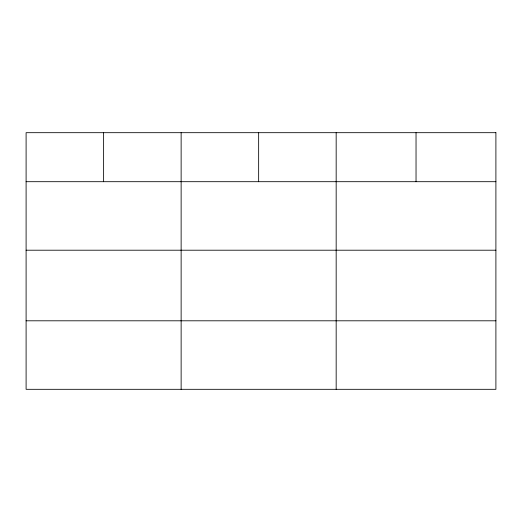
<?xml version="1.0" encoding="UTF-8"?>
<svg xmlns="http://www.w3.org/2000/svg" width="522" height="522" viewBox="0 0 522 522"><rect width="100%" height="100%" fill="white"/><g stroke="black" fill="none" stroke-linecap="round" stroke-linejoin="round"><path stroke-width="0.78" d="M26.1 181.695L495.9 181.695M26.1 250.208L495.9 250.208M26.1 320.802L495.9 320.802M416.034 132.686L416.034 181.695M336.168 132.686L336.168 389.314M258.651 132.686L258.651 181.695M181.134 132.686L181.134 389.314M103.617 132.686L103.617 181.695M495.9 132.686L26.1 132.686L26.1 389.314L495.9 389.314L495.9 132.686"/></g></svg>
